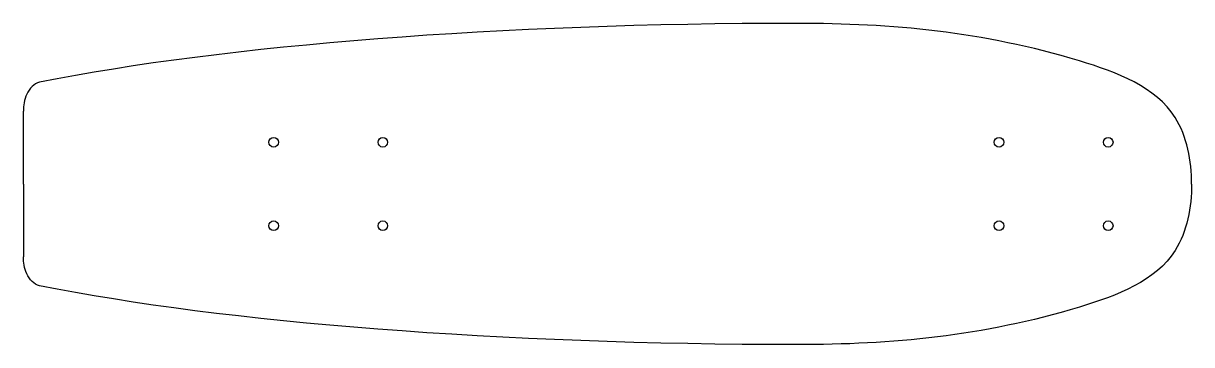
# Model space of a CAD drawing. Header units: inches. Extents: x 742.6 to 765.3, y 137.7 to 143.9.
import ezdxf

# ---------------------------------------------------------------- set-up
doc = ezdxf.new("R2010")
doc.units = ezdxf.units.IN
doc.header["$MEASUREMENT"] = 0

msp = doc.modelspace()

# ---------------------------------------------------------------- linework, layer by layer
for q in [(742.562, 142.219), (742.562, 139.389)]:
    msp.add_line((742.562, 140.804), q)
for centre in [(747.437, 141.617), (747.437, 141.617), (749.562, 141.617), (749.562, 141.617), (761.562, 141.617), (761.562, 141.617), (763.687, 141.617), (763.687, 141.617), (747.437, 139.992), (749.562, 139.992), (761.562, 139.992), (763.687, 139.992)]:
    msp.add_circle(centre, 0.0938)
msp.add_ellipse((757.624, 140.804), major_axis=(-19.062, 0), ratio=0.163934, start_param=4.712389, end_param=5.59704)
at = {"extrusion": (0, 0, -1)}
msp.add_ellipse((757.624, 140.804), major_axis=(-19.062, 0), ratio=0.163934, start_param=4.712389, end_param=5.59704, dxfattribs=at)
for points, knots in [([(765.312, 140.804), (765.312, 141.249), (765.078, 142.518), (761.932, 143.707), (759.474, 143.929), (757.624, 143.929)], [0, 0, 0, 0, 1.333029, 3.499106, 9.048952, 9.048952, 9.048952, 9.048952]), ([(742.876, 142.784), (742.765, 142.765), (742.598, 142.553), (742.562, 142.332), (742.562, 142.219)], [0, 0, 0, 0, 0.338629, 0.6771635, 0.6771635, 0.6771635, 0.6771635]), ([(765.312, 140.804), (765.312, 140.36), (765.078, 139.091), (761.932, 137.902), (759.474, 137.679), (757.624, 137.679)], [0, 0, 0, 0, 1.333029, 3.499106, 9.048952, 9.048952, 9.048952, 9.048952]), ([(742.876, 138.824), (742.765, 138.844), (742.598, 139.056), (742.562, 139.277), (742.562, 139.389)], [0, 0, 0, 0, 0.338629, 0.6771635, 0.6771635, 0.6771635, 0.6771635])]:
    msp.add_open_spline(points, degree=3, knots=knots)

doc.saveas('drawing.dxf')
